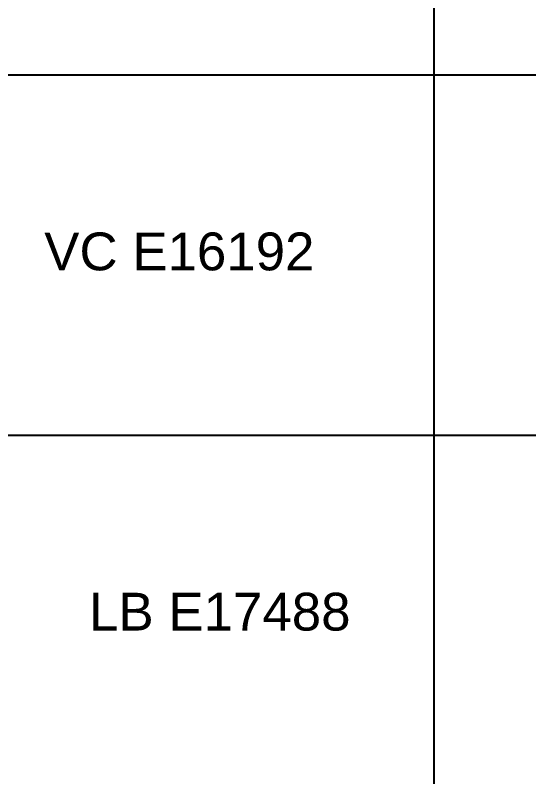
# Model space of a CAD drawing. Header units: inches. Extents: x 3613 to 8393, y -2205 to -794.
# Drawn here: x 4588.4 to 4635.9, y -1719.2 to -1648.7 of the extents above; entities that cross this region are included whole.
import ezdxf

# ---------------------------------------------------------------- set-up
doc = ezdxf.new("R2010")
doc.units = ezdxf.units.IN
doc.header["$MEASUREMENT"] = 0
doc.styles.get("Standard").update_dxf_attribs({"font": 'arial.ttf'})

msp = doc.modelspace()

# ---------------------------------------------------------------- linework, layer by layer
for p, q in [((4627.123, -1574.063), (4627.123, -1830.024)), ((4560.41, -1654.24), (4956.848, -1654.24)), ((4560.41, -1687.582), (4956.848, -1687.582))]:
    msp.add_line(p, q)

# ---------------------------------------------------------------- texts
at = {"char_height": 3.5, "width": 34.34827, "attachment_point": 5}
for s, insert in [('VC E16192', (4603.587, -1670.606)), ('LB E17488', (4607.333, -1703.947))]:
    msp.add_mtext(s, dxfattribs=dict(at, insert=insert))

doc.saveas('drawing.dxf')
